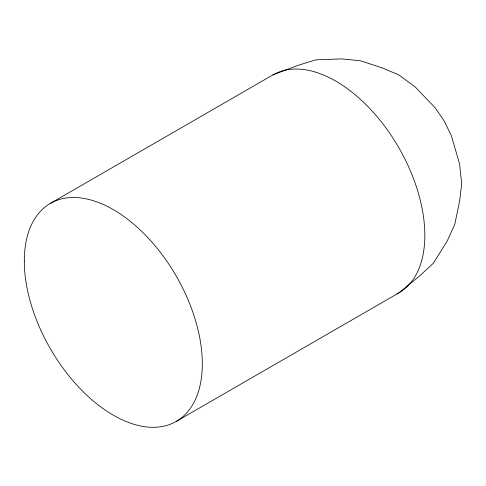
<?xml version="1.0" encoding="UTF-8"?>
<svg xmlns="http://www.w3.org/2000/svg" width="486" height="486" viewBox="0 0 486 486"><rect width="100%" height="100%" fill="white"/><g stroke="black" fill="none" stroke-linecap="round" stroke-linejoin="round"><path stroke-width="0.73" d="M50.368 203.385L272.889 74.917L298.07 65.331L315.876 59.833L341.786 58.903L360.375 60.744L382.476 67.991L398.763 74.917L415.05 86.8L435.158 107.771L444.374 121.257L451.451 135.983L459.556 163.879L461.7 183.927L459.556 201.502L454.787 224.259L447.084 241.281L433.318 263.254L419.655 275.927L398.763 292.943L176.242 421.411M272.889 74.917A125.874 72.675 60 0 1 399.699 149.226A125.874 72.675 60 0 1 396.849 293.981M24.3 261.012A125.874 72.675 60 0 0 157.81 427.097A125.874 72.675 60 0 0 157.81 249.087A125.874 72.675 60 0 0 24.3 261.012"/></g></svg>
